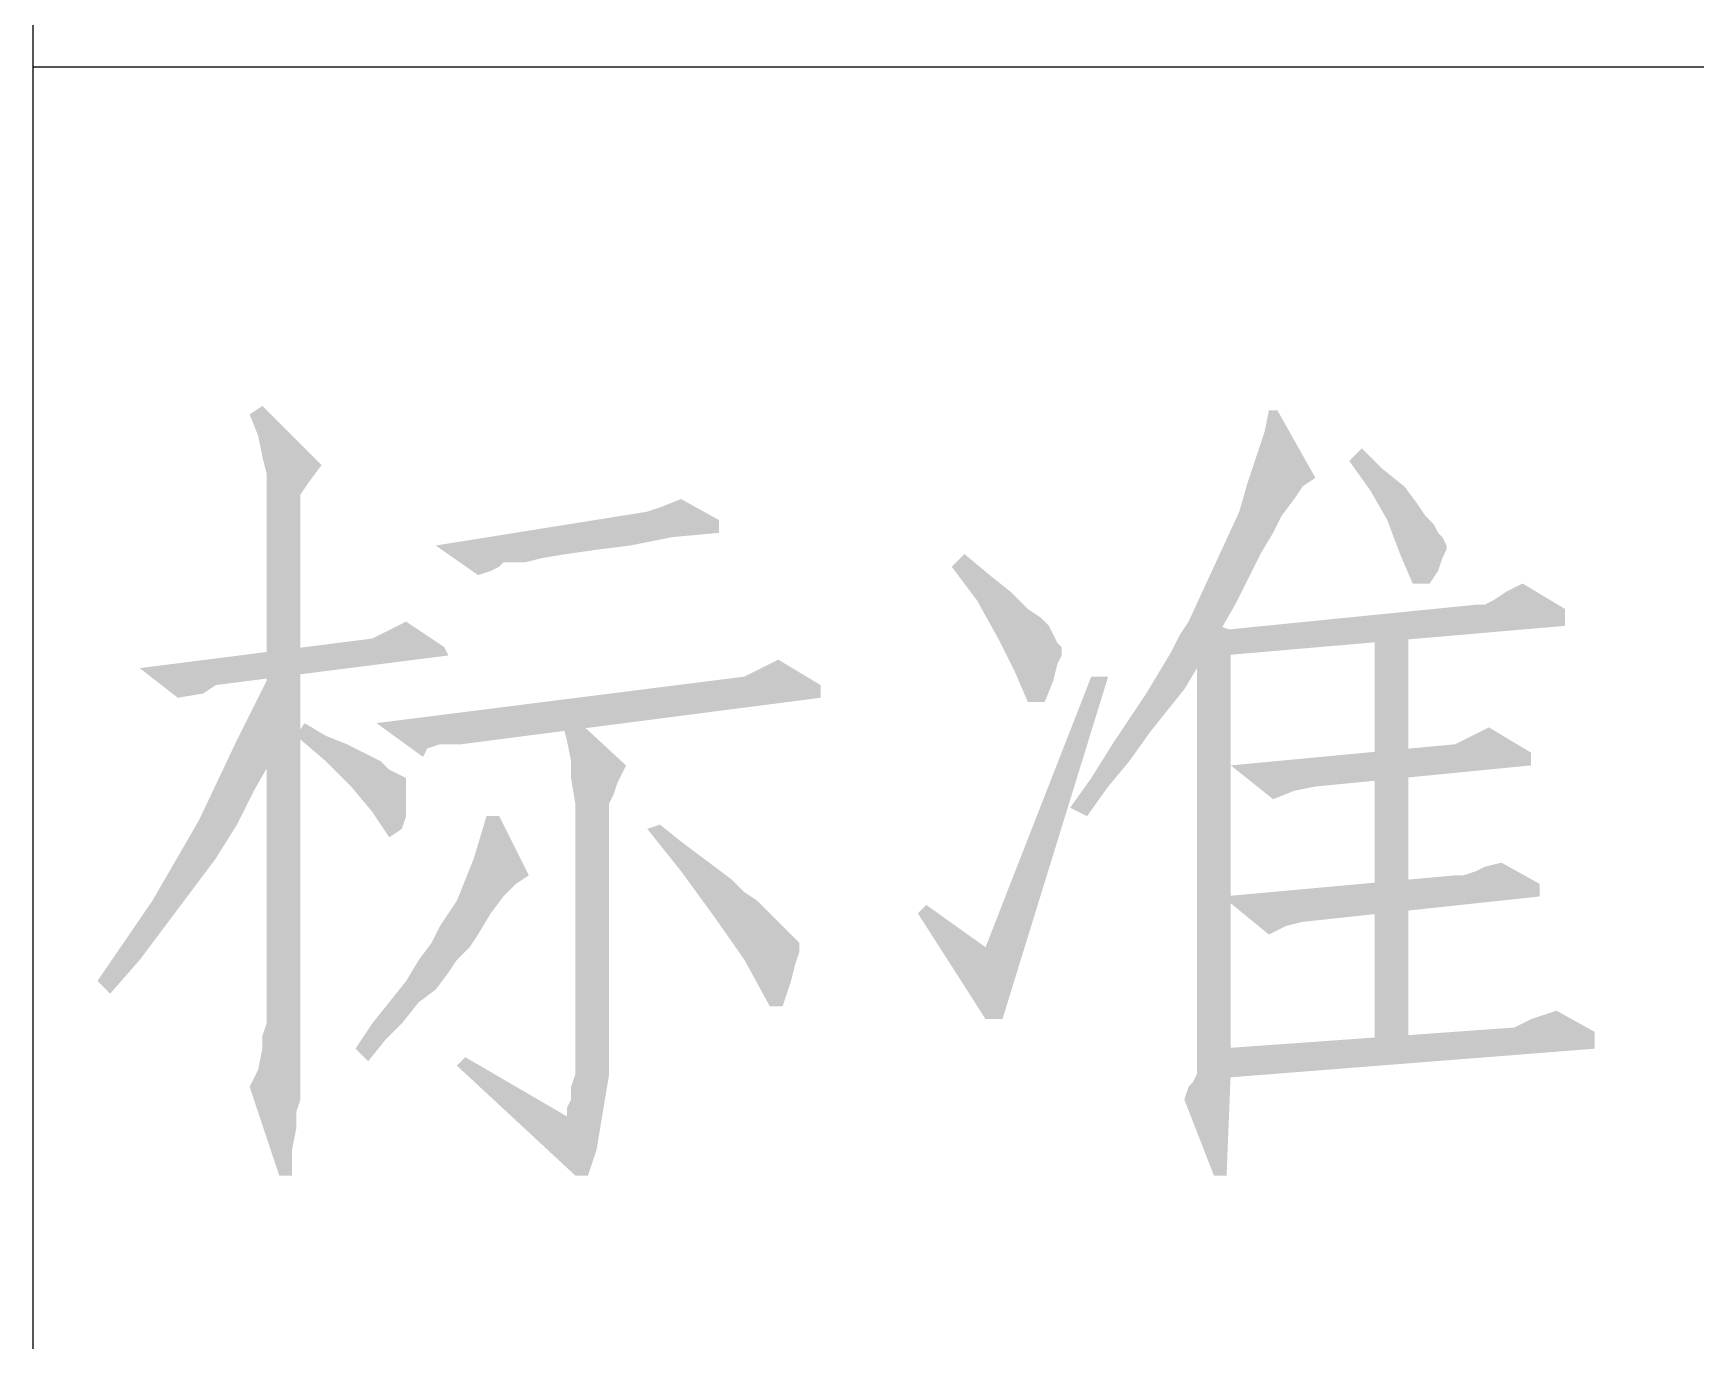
# Model space of a CAD drawing. Header units: millimetres. Extents: x 336 to 634, y 189 to 399.
# Drawn here: x 448.55 to 454.37, y 203.71 to 208.29 of the extents above; entities that cross this region are included whole.
import ezdxf

# ---------------------------------------------------------------- set-up
doc = ezdxf.new("R2010")
doc.units = ezdxf.units.MM

msp = doc.modelspace()

# ---------------------------------------------------------------- linework, layer by layer
at = {"color": 7, "linetype": 'Continuous'}
for p, q in [((448.54993, 194.17685), (448.54993, 255.17685)), ((448.54993, 208.17685), (628.54993, 208.17685))]:
    msp.add_line(p, q, dxfattribs=at)
for points in [[(449.33764, 206.88456), (449.30801, 206.95864), (449.35246, 206.98826)], [(449.35246, 206.81049), (449.33764, 206.88456), (449.35246, 206.98826)], [(449.35246, 206.81049), (449.35246, 206.98826), (449.55986, 206.78086)], [(452.83394, 206.81049), (452.86357, 206.89938), (452.90801, 206.97345)], [(452.83394, 206.81049), (452.90801, 206.97345), (453.04135, 206.73641)], [(452.90801, 206.97345), (452.86357, 206.89938), (452.87838, 206.97345)], [(449.55986, 206.78086), (449.36727, 206.75123), (449.35246, 206.81049)], [(453.04135, 206.73641), (452.80431, 206.7216), (452.83394, 206.81049)], [(453.15986, 206.79567), (453.20431, 206.84012), (453.27838, 206.76604)], [(449.36727, 206.7216), (449.36727, 206.75123), (449.55986, 206.78086)], [(449.36727, 206.7216), (449.55986, 206.78086), (449.51542, 206.7216)], [(453.27838, 206.76604), (453.23394, 206.69197), (453.15986, 206.79567)], [(453.27838, 206.76604), (453.35246, 206.70678), (453.23394, 206.69197)], [(449.51542, 206.7216), (449.36727, 206.69197), (449.36727, 206.7216)], [(449.36727, 206.69197), (449.51542, 206.7216), (449.48579, 206.67715)], [(449.48579, 206.67715), (449.36727, 206.63271), (449.36727, 206.69197)], [(452.9969, 206.70678), (452.77468, 206.61789), (452.80431, 206.7216)], [(452.9969, 206.70678), (452.96727, 206.66234), (452.77468, 206.61789)], [(452.80431, 206.7216), (453.04135, 206.73641), (452.9969, 206.70678)], [(453.23394, 206.69197), (453.35246, 206.70678), (453.3969, 206.64752)], [(453.3969, 206.64752), (453.2932, 206.58826), (453.23394, 206.69197)], [(449.48579, 206.67715), (449.48579, 206.64752), (449.36727, 206.63271)], [(449.36727, 206.63271), (449.48579, 206.64752), (449.48579, 206.58826)], [(449.48579, 206.58826), (449.36727, 206.54382), (449.36727, 206.63271)], [(450.95246, 206.58826), (450.70061, 206.61789), (450.74505, 206.63271)], [(450.74505, 206.63271), (450.81912, 206.66234), (450.95246, 206.58826)], [(452.77468, 206.61789), (452.96727, 206.66234), (452.92283, 206.60308)], [(453.3969, 206.64752), (453.42653, 206.60308), (453.2932, 206.58826)], [(449.36727, 206.54382), (449.48579, 206.58826), (449.48579, 206.51419)], [(450.95246, 206.58826), (449.95986, 206.49938), (450.70061, 206.61789)], [(450.95246, 206.58826), (450.95246, 206.54382), (449.95986, 206.49938)], [(452.92283, 206.60308), (452.68579, 206.4253), (452.77468, 206.61789)], [(452.92283, 206.60308), (452.8932, 206.54382), (452.68579, 206.4253)], [(453.2932, 206.58826), (453.42653, 206.60308), (453.45616, 206.57345)], [(453.45616, 206.57345), (453.33764, 206.46975), (453.2932, 206.58826)], [(453.45616, 206.57345), (453.47098, 206.54382), (453.33764, 206.46975)], [(449.48579, 206.51419), (449.36727, 206.44012), (449.36727, 206.54382)], [(449.36727, 206.44012), (449.48579, 206.51419), (449.48579, 206.39567)], [(450.95246, 206.54382), (450.78949, 206.52901), (449.95986, 206.49938)], [(449.95986, 206.49938), (450.78949, 206.52901), (450.64135, 206.49938)], [(452.8932, 206.54382), (452.84875, 206.46975), (452.68579, 206.4253)], [(453.47098, 206.54382), (453.48579, 206.52901), (453.33764, 206.46975)], [(453.48579, 206.52901), (453.50061, 206.49938), (453.33764, 206.46975)], [(449.95986, 206.49938), (450.64135, 206.49938), (450.52283, 206.48456)], [(449.95986, 206.49938), (450.52283, 206.48456), (450.1969, 206.44012)], [(450.1969, 206.44012), (450.10801, 206.39567), (449.95986, 206.49938)], [(450.52283, 206.48456), (450.41912, 206.46975), (450.1969, 206.44012)], [(450.41912, 206.46975), (450.33023, 206.45493), (450.1969, 206.44012)], [(450.21172, 206.44012), (450.1969, 206.44012), (450.33023, 206.45493)], [(450.22653, 206.44012), (450.21172, 206.44012), (450.33023, 206.45493)], [(450.22653, 206.44012), (450.33023, 206.45493), (450.27098, 206.44012)], [(451.76727, 206.4253), (451.81172, 206.46975), (451.90061, 206.39567)], [(452.68579, 206.4253), (452.84875, 206.46975), (452.80431, 206.38086)], [(453.50061, 206.49938), (453.50061, 206.48456), (453.33764, 206.46975)], [(453.33764, 206.46975), (453.50061, 206.48456), (453.48579, 206.45493)], [(453.48579, 206.45493), (453.38209, 206.36604), (453.33764, 206.46975)], [(453.48579, 206.45493), (453.47098, 206.41049), (453.38209, 206.36604)], [(449.48579, 206.39567), (449.36727, 206.29197), (449.36727, 206.44012)], [(449.36727, 206.29197), (449.48579, 206.39567), (449.48579, 206.26234)], [(450.1969, 206.44012), (450.18209, 206.4253), (450.10801, 206.39567)], [(450.18209, 206.4253), (450.15246, 206.41049), (450.10801, 206.39567)], [(451.90061, 206.39567), (451.85616, 206.30678), (451.76727, 206.4253)], [(451.90061, 206.39567), (451.97468, 206.33641), (451.85616, 206.30678)], [(452.80431, 206.38086), (452.5969, 206.23271), (452.68579, 206.4253)], [(453.38209, 206.36604), (453.47098, 206.41049), (453.44135, 206.36604)], [(451.85616, 206.30678), (451.97468, 206.33641), (452.03394, 206.27716)], [(452.80431, 206.38086), (452.75986, 206.29197), (452.5969, 206.23271)], [(453.66357, 206.30678), (453.70801, 206.33641), (453.76727, 206.36604)], [(453.66357, 206.30678), (453.76727, 206.36604), (453.91542, 206.27716)], [(449.48579, 206.26234), (449.36727, 206.12901), (449.36727, 206.29197)], [(452.03394, 206.27716), (451.93023, 206.17345), (451.85616, 206.30678)], [(452.03394, 206.27716), (452.07838, 206.24752), (451.93023, 206.17345)], [(452.56727, 206.18826), (452.5969, 206.23271), (452.75986, 206.29197)], [(452.56727, 206.18826), (452.75986, 206.29197), (452.70061, 206.18826)], [(453.63394, 206.29197), (453.91542, 206.27716), (452.71542, 206.20308)], [(453.63394, 206.29197), (452.71542, 206.20308), (453.60431, 206.29197)], [(453.91542, 206.27716), (453.91542, 206.21789), (452.71542, 206.20308)], [(453.91542, 206.27716), (453.63394, 206.29197), (453.66357, 206.30678)], [(449.36727, 206.12901), (449.48579, 206.26234), (449.48579, 206.08456)], [(449.7969, 206.20308), (449.85616, 206.23271), (449.98949, 206.14382)], [(452.07838, 206.24752), (452.10801, 206.21789), (451.93023, 206.17345)], [(452.74505, 206.20308), (452.62653, 206.05493), (452.62653, 206.24752)], [(449.98949, 206.14382), (448.92283, 206.06975), (449.73764, 206.17345)], [(449.98949, 206.14382), (449.73764, 206.17345), (449.7969, 206.20308)], [(452.10801, 206.21789), (452.12283, 206.18826), (451.93023, 206.17345)], [(451.93023, 206.17345), (452.12283, 206.18826), (452.13764, 206.15864)], [(452.13764, 206.15864), (451.98949, 206.05493), (451.93023, 206.17345)], [(452.70061, 206.18826), (452.53764, 206.12901), (452.56727, 206.18826)], [(452.53764, 206.12901), (452.70061, 206.18826), (452.67098, 206.12901)], [(452.62653, 205.89197), (452.62653, 206.05493), (452.74505, 206.20308)], [(452.62653, 205.72901), (452.62653, 205.89197), (452.74505, 206.20308)], [(452.62653, 205.58086), (452.62653, 205.72901), (452.74505, 206.20308)], [(452.62653, 205.43271), (452.62653, 205.58086), (452.74505, 206.20308)], [(452.62653, 205.31419), (452.62653, 205.43271), (452.74505, 206.20308)], [(452.62653, 205.19567), (452.62653, 205.31419), (452.74505, 206.20308)], [(452.62653, 205.09197), (452.62653, 205.19567), (452.74505, 206.20308)], [(452.62653, 205.00308), (452.62653, 205.09197), (452.74505, 206.20308)], [(452.62653, 204.91419), (452.62653, 205.00308), (452.74505, 206.20308)], [(452.62653, 204.85493), (452.62653, 204.91419), (452.74505, 206.20308)], [(452.62653, 204.79567), (452.62653, 204.85493), (452.74505, 206.20308)], [(452.62653, 204.75123), (452.62653, 204.79567), (452.74505, 206.20308)], [(452.62653, 204.70678), (452.62653, 204.75123), (452.74505, 206.20308)], [(452.62653, 204.69197), (452.62653, 204.70678), (452.74505, 206.20308)], [(452.62653, 204.67715), (452.62653, 204.69197), (452.74505, 206.20308)], [(452.62653, 204.67715), (452.74505, 206.20308), (452.74505, 204.66234)], [(452.71542, 206.20308), (453.91542, 206.21789), (452.71542, 206.11419)], [(453.36727, 206.20308), (453.24875, 204.73641), (453.24875, 206.20308)], [(453.24875, 204.73641), (453.36727, 206.20308), (453.36727, 204.73641)], [(449.98949, 206.14382), (450.00431, 206.11419), (448.92283, 206.06975)], [(448.92283, 206.06975), (450.00431, 206.11419), (449.18949, 206.01049)], [(449.48579, 206.08456), (449.36727, 205.95123), (449.36727, 206.12901)], [(452.13764, 206.15864), (452.15246, 206.14382), (451.98949, 206.05493)], [(452.15246, 206.14382), (452.15246, 206.11419), (451.98949, 206.05493)], [(452.15246, 206.11419), (452.13764, 206.08456), (451.98949, 206.05493)], [(452.67098, 206.12901), (452.62653, 206.06975), (452.4932, 206.05493)], [(452.67098, 206.12901), (452.4932, 206.05493), (452.53764, 206.12901)], [(449.18949, 206.01049), (449.05616, 205.96604), (448.92283, 206.06975)], [(449.44135, 205.84752), (449.26357, 205.81789), (449.3969, 206.08456)], [(449.36727, 205.95123), (449.48579, 206.08456), (449.48579, 205.89197)], [(451.04135, 206.04012), (451.10061, 206.06975), (451.15986, 206.09938)], [(451.04135, 206.04012), (451.15986, 206.09938), (451.30801, 206.01049)], [(451.98949, 206.05493), (452.13764, 206.08456), (452.12283, 206.0253)], [(452.12283, 206.0253), (452.03394, 205.95123), (451.98949, 206.05493)], [(452.58209, 205.99567), (452.44875, 205.98086), (452.4932, 206.05493)], [(452.4932, 206.05493), (452.62653, 206.06975), (452.58209, 205.99567)], [(449.18949, 206.01049), (449.14505, 205.98086), (449.05616, 205.96604)], [(451.30801, 206.01049), (449.75246, 205.87715), (451.04135, 206.04012)], [(451.30801, 206.01049), (451.30801, 205.96604), (449.75246, 205.87715)], [(452.31542, 206.04012), (451.88579, 205.09197), (452.25616, 206.04012)], [(451.88579, 204.84012), (451.88579, 205.09197), (452.31542, 206.04012)], [(451.88579, 204.84012), (452.31542, 206.04012), (451.94505, 204.84012)], [(452.03394, 205.95123), (452.12283, 206.0253), (452.0932, 205.95123)], [(452.44875, 205.98086), (452.58209, 205.99567), (452.52283, 205.9216)], [(449.48579, 205.89197), (449.36727, 205.72901), (449.36727, 205.95123)], [(449.97468, 205.80308), (449.75246, 205.87715), (451.30801, 205.96604)], [(450.00431, 205.80308), (449.97468, 205.80308), (451.30801, 205.96604)], [(450.00431, 205.80308), (451.30801, 205.96604), (450.04875, 205.80308)], [(452.52283, 205.9216), (452.38949, 205.89197), (452.44875, 205.98086)], [(449.36727, 205.72901), (449.48579, 205.89197), (449.48579, 205.66975)], [(449.47098, 205.83271), (449.50061, 205.87715), (449.57468, 205.83271)], [(449.75246, 205.87715), (449.97468, 205.80308), (449.93023, 205.78826)], [(449.93023, 205.78826), (449.91542, 205.75864), (449.75246, 205.87715)], [(450.41912, 205.81789), (450.40431, 205.87715), (450.43394, 205.90678)], [(450.43394, 205.74382), (450.41912, 205.81789), (450.43394, 205.90678)], [(450.43394, 205.74382), (450.43394, 205.90678), (450.62653, 205.72901)], [(452.46357, 205.84752), (452.33023, 205.80308), (452.38949, 205.89197)], [(452.38949, 205.89197), (452.52283, 205.9216), (452.46357, 205.84752)], [(449.38209, 205.74382), (449.13023, 205.53641), (449.26357, 205.81789)], [(449.26357, 205.81789), (449.44135, 205.84752), (449.38209, 205.74382)], [(449.57468, 205.83271), (449.57468, 205.74382), (449.47098, 205.83271)], [(449.57468, 205.83271), (449.64875, 205.80308), (449.57468, 205.74382)], [(452.33023, 205.80308), (452.46357, 205.84752), (452.38949, 205.74382)], [(453.7969, 205.77345), (453.53023, 205.80308), (453.58949, 205.83271)], [(453.58949, 205.83271), (453.64875, 205.86234), (453.7969, 205.77345)], [(449.64875, 205.80308), (449.70801, 205.77345), (449.57468, 205.74382)], [(449.57468, 205.74382), (449.70801, 205.77345), (449.76727, 205.74382)], [(452.38949, 205.74382), (452.25616, 205.68456), (452.33023, 205.80308)], [(453.7969, 205.77345), (452.74505, 205.72901), (453.53023, 205.80308)], [(452.74505, 205.72901), (453.7969, 205.77345), (453.7969, 205.72901)], [(449.38209, 205.74382), (449.32283, 205.64012), (449.13023, 205.53641)], [(449.48579, 205.66975), (449.36727, 205.5216), (449.36727, 205.72901)], [(449.76727, 205.74382), (449.66357, 205.65493), (449.57468, 205.74382)], [(449.76727, 205.74382), (449.7969, 205.71419), (449.66357, 205.65493)], [(449.7969, 205.71419), (449.82653, 205.69938), (449.66357, 205.65493)], [(449.82653, 205.69938), (449.85616, 205.68456), (449.66357, 205.65493)], [(450.62653, 205.72901), (450.43394, 205.68456), (450.43394, 205.74382)], [(450.43394, 205.68456), (450.62653, 205.72901), (450.5969, 205.66975)], [(452.25616, 205.68456), (452.38949, 205.74382), (452.31542, 205.65493)], [(452.74505, 205.72901), (453.7969, 205.72901), (453.04135, 205.65493)], [(452.74505, 205.72901), (453.04135, 205.65493), (452.96727, 205.64012)], [(452.96727, 205.64012), (452.8932, 205.61049), (452.74505, 205.72901)], [(449.13023, 205.53641), (449.32283, 205.64012), (449.26357, 205.5216)], [(449.36727, 205.5216), (449.48579, 205.66975), (449.48579, 205.44752)], [(449.85616, 205.68456), (449.85616, 205.66975), (449.66357, 205.65493)], [(449.66357, 205.65493), (449.85616, 205.66975), (449.85616, 205.64012)], [(449.85616, 205.64012), (449.73764, 205.56604), (449.66357, 205.65493)], [(449.85616, 205.64012), (449.85616, 205.61049), (449.73764, 205.56604)], [(450.5969, 205.66975), (450.44875, 205.59567), (450.43394, 205.68456)], [(450.5969, 205.66975), (450.58209, 205.6253), (450.44875, 205.59567)], [(452.31542, 205.65493), (452.18209, 205.58086), (452.25616, 205.68456)], [(452.18209, 205.58086), (452.31542, 205.65493), (452.24135, 205.55123)], [(449.73764, 205.56604), (449.85616, 205.61049), (449.85616, 205.55123)], [(450.44875, 205.59567), (450.58209, 205.6253), (450.56727, 205.59567)], [(450.56727, 205.59567), (450.56727, 205.53641), (450.44875, 204.64752)], [(450.56727, 205.59567), (450.44875, 204.64752), (450.44875, 205.59567)], [(449.26357, 205.5216), (448.96727, 205.25493), (449.13023, 205.53641)], [(449.26357, 205.5216), (449.18949, 205.40308), (448.96727, 205.25493)], [(449.48579, 205.44752), (449.36727, 205.329), (449.36727, 205.5216)], [(449.85616, 205.55123), (449.7969, 205.47715), (449.73764, 205.56604)], [(449.85616, 205.55123), (449.84135, 205.50678), (449.7969, 205.47715)], [(450.18209, 205.55123), (450.0932, 205.40308), (450.13764, 205.55123)], [(450.0932, 205.40308), (450.18209, 205.55123), (450.28579, 205.34382)], [(450.56727, 205.53641), (450.56727, 205.46234), (450.44875, 204.64752)], [(450.70061, 205.50678), (450.74505, 205.5216), (450.81912, 205.46234)], [(450.56727, 205.46234), (450.56727, 205.35863), (450.44875, 204.64752)], [(450.81912, 205.46234), (450.81912, 205.35863), (450.70061, 205.50678)], [(450.81912, 205.46234), (450.87838, 205.41789), (450.81912, 205.35863)], [(449.18949, 205.40308), (449.10061, 205.28456), (448.96727, 205.25493)], [(449.36727, 205.329), (449.48579, 205.44752), (449.48579, 205.25493)], [(450.28579, 205.34382), (450.03394, 205.25493), (450.0932, 205.40308)], [(450.87838, 205.41789), (450.93764, 205.37345), (450.81912, 205.35863)], [(450.56727, 205.35863), (450.56727, 205.2253), (450.44875, 204.64752)], [(450.81912, 205.35863), (450.93764, 205.37345), (450.9969, 205.329)], [(450.9969, 205.329), (450.93764, 205.19567), (450.81912, 205.35863)], [(453.55986, 205.34382), (453.60431, 205.35864), (453.6932, 205.38826)], [(453.55986, 205.34382), (453.6932, 205.38826), (453.82653, 205.31419)], [(453.60431, 205.35864), (453.63394, 205.37345), (453.6932, 205.38826)], [(449.48579, 205.25493), (449.36727, 205.16604), (449.36727, 205.329)], [(450.28579, 205.34382), (450.24135, 205.31419), (450.03394, 205.25493)], [(450.24135, 205.31419), (450.1969, 205.26975), (450.03394, 205.25493)], [(450.9969, 205.329), (451.04135, 205.28456), (450.93764, 205.19567)], [(453.55986, 205.34382), (453.82653, 205.31419), (452.71542, 205.26975)], [(453.55986, 205.34382), (452.71542, 205.26975), (453.53023, 205.34382)], [(452.71542, 205.26975), (453.82653, 205.31419), (453.82653, 205.26975)], [(449.01172, 205.16604), (448.77468, 204.97345), (448.96727, 205.25493)], [(448.96727, 205.25493), (449.10061, 205.28456), (449.01172, 205.16604)], [(449.36727, 205.16604), (449.48579, 205.25493), (449.48579, 205.07715)], [(450.00431, 205.21049), (450.03394, 205.25493), (450.1969, 205.26975)], [(450.00431, 205.21049), (450.1969, 205.26975), (450.15246, 205.21049)], [(451.04135, 205.28456), (451.08579, 205.25493), (450.93764, 205.19567)], [(451.08579, 205.25493), (451.11542, 205.2253), (450.93764, 205.19567)], [(451.64875, 205.21049), (451.67838, 205.24012), (451.88579, 205.09197)], [(452.71542, 205.26975), (453.82653, 205.26975), (452.9969, 205.18086)], [(452.71542, 205.26975), (452.9969, 205.18086), (452.93764, 205.16604)], [(452.93764, 205.16604), (452.87838, 205.13641), (452.71542, 205.26975)], [(450.15246, 205.21049), (449.97468, 205.16604), (450.00431, 205.21049)], [(449.97468, 205.16604), (450.15246, 205.21049), (450.10801, 205.13641)], [(450.56727, 205.2253), (450.56727, 205.06234), (450.44875, 204.64752)], [(451.11542, 205.2253), (451.13023, 205.21049), (450.93764, 205.19567)], [(450.93764, 205.19567), (451.13023, 205.21049), (451.17468, 205.16604)], [(451.17468, 205.16604), (451.04135, 205.04753), (450.93764, 205.19567)], [(451.88579, 205.09197), (451.88579, 204.84012), (451.64875, 205.21049)], [(449.01172, 205.16604), (448.92283, 205.04753), (448.77468, 204.97345)], [(449.48579, 205.07715), (449.36727, 205.03271), (449.36727, 205.16604)], [(450.10801, 205.13641), (449.94505, 205.10678), (449.97468, 205.16604)], [(449.94505, 205.10678), (450.10801, 205.13641), (450.07838, 205.09197)], [(451.17468, 205.16604), (451.20431, 205.13641), (451.04135, 205.04753)], [(451.20431, 205.13641), (451.21912, 205.1216), (451.04135, 205.04753)], [(451.21912, 205.1216), (451.23394, 205.10678), (451.04135, 205.04753)], [(449.36727, 205.03271), (449.48579, 205.07715), (449.48579, 204.94382)], [(450.07838, 205.09197), (449.90061, 205.04753), (449.94505, 205.10678)], [(449.90061, 205.04753), (450.07838, 205.09197), (450.03394, 205.04753)], [(450.56727, 205.06234), (450.56727, 204.86975), (450.44875, 204.64752)], [(451.23394, 205.10678), (451.23394, 205.07715), (451.04135, 205.04753)], [(451.04135, 205.04753), (451.23394, 205.07715), (451.21912, 205.03271)], [(448.77468, 204.97345), (448.92283, 205.04753), (448.81912, 204.92901)], [(449.48579, 204.94382), (449.36727, 204.91419), (449.36727, 205.03271)], [(450.03394, 205.04753), (450.00431, 205.00308), (449.85616, 204.97345)], [(450.03394, 205.04753), (449.85616, 204.97345), (449.90061, 205.04753)], [(449.85616, 204.97345), (450.00431, 205.00308), (449.95986, 204.94382)], [(451.21912, 205.03271), (451.13023, 204.88456), (451.04135, 205.04753)], [(451.21912, 205.03271), (451.20431, 204.97345), (451.13023, 204.88456)], [(449.36727, 204.91419), (449.48579, 204.94382), (449.48579, 204.84012)], [(449.95986, 204.94382), (449.7969, 204.89938), (449.85616, 204.97345)], [(449.7969, 204.89938), (449.95986, 204.94382), (449.90061, 204.89938)], [(451.13023, 204.88456), (451.20431, 204.97345), (451.17468, 204.88456)], [(449.48579, 204.84012), (449.36727, 204.8253), (449.36727, 204.91419)], [(449.90061, 204.89938), (449.73764, 204.8253), (449.7969, 204.89938)], [(449.73764, 204.8253), (449.90061, 204.89938), (449.84135, 204.8253)], [(449.35246, 204.78086), (449.36727, 204.8253), (449.48579, 204.84012)], [(449.35246, 204.78086), (449.48579, 204.84012), (449.48579, 204.75123)], [(449.84135, 204.8253), (449.78209, 204.76604), (449.67838, 204.73641)], [(449.84135, 204.8253), (449.67838, 204.73641), (449.73764, 204.8253)], [(450.44875, 204.64752), (450.56727, 204.86975), (450.56727, 204.64752)], [(453.73764, 204.81049), (453.76727, 204.8253), (453.88579, 204.86975)], [(453.73764, 204.81049), (453.88579, 204.86975), (454.01912, 204.79567)], [(453.76727, 204.8253), (453.7969, 204.84012), (453.88579, 204.86975)], [(453.7969, 204.84012), (453.84135, 204.85493), (453.88579, 204.86975)], [(449.48579, 204.75123), (449.35246, 204.73641), (449.35246, 204.78086)], [(449.67838, 204.73641), (449.78209, 204.76604), (449.72283, 204.69197)], [(454.01912, 204.79567), (452.70061, 204.73641), (453.73764, 204.81049)], [(452.70061, 204.73641), (454.01912, 204.79567), (454.01912, 204.73641)], [(449.48579, 204.69197), (449.33764, 204.66234), (449.35246, 204.73641)], [(449.35246, 204.73641), (449.48579, 204.75123), (449.48579, 204.69197)], [(450.03394, 204.67715), (450.06357, 204.70678), (450.41912, 204.49938)], [(454.01912, 204.73641), (452.70061, 204.63271), (452.70061, 204.73641)], [(449.48579, 204.64752), (449.30801, 204.60308), (449.33764, 204.66234)], [(449.48579, 204.64752), (449.48579, 204.63271), (449.30801, 204.60308)], [(449.48579, 204.69197), (449.48579, 204.67715), (449.33764, 204.66234)], [(449.33764, 204.66234), (449.48579, 204.67715), (449.48579, 204.64752)], [(450.41912, 204.49938), (450.44875, 204.29197), (450.03394, 204.67715)], [(450.56727, 204.64752), (450.43394, 204.60308), (450.44875, 204.64752)], [(450.43394, 204.55864), (450.43394, 204.60308), (450.56727, 204.64752)], [(450.43394, 204.55864), (450.56727, 204.64752), (450.55246, 204.55864)], [(452.58209, 204.55864), (452.5969, 204.60308), (452.74505, 204.66234)], [(452.68579, 204.29197), (452.58209, 204.55864), (452.74505, 204.66234)], [(452.5969, 204.60308), (452.61172, 204.61789), (452.74505, 204.66234)], [(452.61172, 204.61789), (452.62653, 204.64752), (452.74505, 204.66234)], [(452.74505, 204.66234), (452.62653, 204.64752), (452.62653, 204.67715)], [(452.68579, 204.29197), (452.74505, 204.66234), (452.73023, 204.29197)], [(449.30801, 204.60308), (449.48579, 204.63271), (449.48579, 204.60308)], [(449.48579, 204.60308), (449.41172, 204.29197), (449.30801, 204.60308)], [(449.48579, 204.60308), (449.47098, 204.51419), (449.41172, 204.29197)], [(449.48579, 204.60308), (449.48579, 204.55864), (449.47098, 204.51419)], [(450.55246, 204.55864), (450.41912, 204.52901), (450.43394, 204.55864)], [(450.41912, 204.49938), (450.41912, 204.52901), (450.55246, 204.55864)], [(450.41912, 204.49938), (450.55246, 204.55864), (450.53764, 204.46975)], [(449.47098, 204.51419), (449.47098, 204.45493), (449.41172, 204.29197)], [(450.41912, 204.49938), (450.53764, 204.46975), (450.44875, 204.29197)], [(449.47098, 204.45493), (449.45616, 204.38086), (449.41172, 204.29197)], [(450.53764, 204.46975), (450.52283, 204.38086), (450.44875, 204.29197)], [(449.41172, 204.29197), (449.45616, 204.38086), (449.45616, 204.29197)], [(450.44875, 204.29197), (450.52283, 204.38086), (450.4932, 204.29197)]]:
    msp.add_solid(points, dxfattribs=at)

doc.saveas('drawing.dxf')
